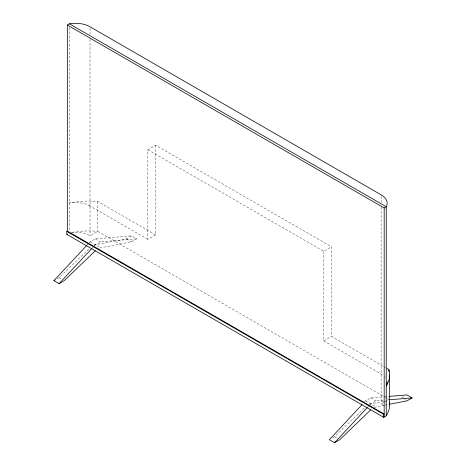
<?xml version="1.0" encoding="UTF-8"?>
<svg xmlns="http://www.w3.org/2000/svg" width="466" height="466" viewBox="0 0 466 466"><rect width="100%" height="100%" fill="white"/><g stroke="black" fill="none" stroke-linecap="round" stroke-linejoin="round"><path stroke-width="0.35" stroke-dasharray="2.33 1.75" d="M87.119 245.04L88.61 243.444M89.105 242.914L90.095 241.848L95.268 238.866L131.482 235.878L136.655 238.866L131.482 241.848L100.44 247.825L99.409 248.419M92.291 248.029L93.782 246.432M94.278 245.902L95.268 244.836L126.303 238.866L131.482 235.878M364.569 401.948L365.56 400.888L370.732 397.9L383.046 396.886M367.756 407.063L369.241 405.467M369.742 404.937L370.732 403.876L386.955 400.754M57.335 278.685L59.06 277.689L89.058 248.821M332.794 437.72L334.518 436.729L364.523 407.855M155.586 145.264L155.586 234.858L147.827 239.343L147.827 149.743L155.586 145.264L331.472 246.805L331.472 336.405L383.273 366.317M71.205 232.621A20.603 11.895 0 0 1 90.043 235.848L97.802 231.363L384.479 396.881M94.231 245.436L100.44 241.848L136.655 238.866M147.827 149.743L323.713 251.285L331.472 246.805M323.713 251.285L323.713 340.885L331.472 336.405M369.695 404.471L375.905 400.888L383.145 400.288M374.355 407.756L375.905 406.859L384.368 405.234M383.512 405.554A20.603 11.895 0 0 0 381.13 403.906L383.518 402.525M384.112 402.181L388.295 399.77M401.768 397.9L404.645 396.24M385.073 405.094L388.603 404.418M383.768 396.828L388.836 396.409M90.043 205.978A20.603 11.895 0 0 0 69.405 203.025A56.514 32.626 0 0 1 97.802 201.498L155.586 234.858M383.897 366.672L385.772 367.756M89.163 205.471L147.827 239.343M323.713 340.885L381.13 374.035A20.603 11.895 0 0 1 383.512 375.689M126.303 238.866L131.482 241.848M404.645 399.56L405.793 400.224M385.108 397.242L387.001 398.331M387.63 398.698L388.889 399.426M95.268 238.866L100.44 241.848M370.732 397.9L375.905 400.888M90.095 241.848L100.44 247.825M365.56 400.888L375.905 406.859M59.06 277.689L61.931 279.35M334.518 436.729L337.396 438.384M381.13 196.291L381.13 202.821M381.13 207.172L381.13 403.906M97.802 201.498L97.802 231.363A56.514 32.626 0 0 0 71.677 232.447M90.043 28.228L90.043 34.035M90.043 39.115L90.043 235.848M69.405 27.453L69.405 231.468M384.502 376.598A20.603 11.895 0 0 1 385.341 377.553"/><path stroke-width="0.7" d="M95.268 250.807L64.232 280.678L59.06 283.66L53.881 280.678L86.624 245.57M59.06 283.66L91.796 248.559M362.088 404.61L329.346 439.712L334.518 442.7L339.697 439.712L370.732 409.847M334.518 442.7L367.26 407.599M67.331 231.183L67.331 25.018L69.405 23.824A20.603 11.895 0 0 1 90.043 26.778L381.13 194.84A20.603 11.895 0 0 1 386.25 206.753L386.25 415.818L383.664 417.315L66.819 234.381L66.819 231.398L67.331 231.095L384.182 414.029L383.664 414.326L66.819 231.398M66.819 234.381L67.331 234.083M53.881 280.678L55.035 280.014M67.331 25.018L384.182 207.947L386.25 206.753L69.405 23.824M389.564 396.345L406.94 394.912L412.119 397.9L406.94 400.888L389.308 404.278M389.663 399.752L412.119 397.9M387.019 368.478L388.889 369.555L388.889 371.693M389.634 375.083L389.634 404.948M384.182 207.947L384.182 417.018M383.664 414.326L383.664 417.315M386.716 414.781A20.603 11.895 0 0 1 386.25 415.818A56.514 32.626 0 0 0 389.465 402.175M387.124 381.706A20.603 11.895 0 0 1 386.25 385.953A56.514 32.626 0 0 0 388.889 369.555"/></g></svg>
